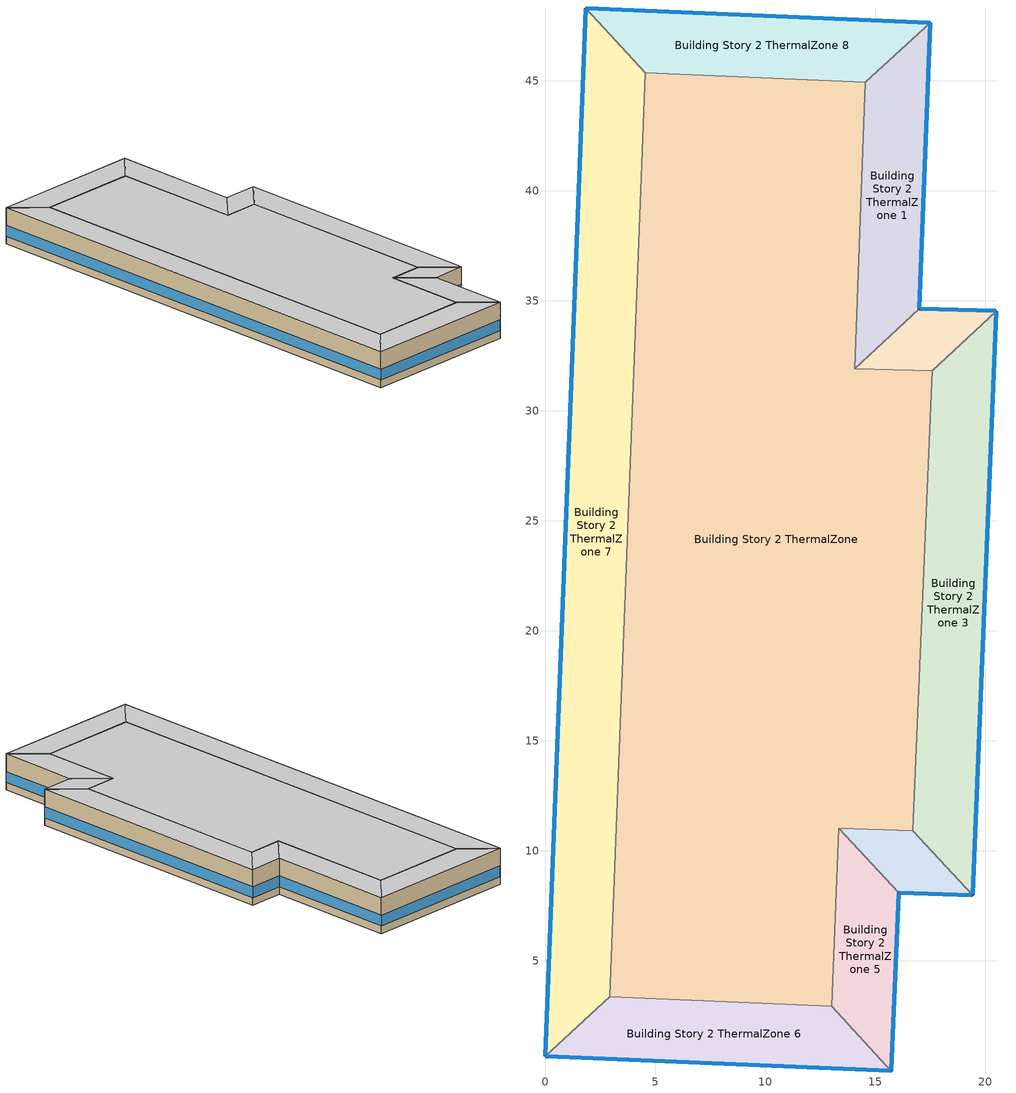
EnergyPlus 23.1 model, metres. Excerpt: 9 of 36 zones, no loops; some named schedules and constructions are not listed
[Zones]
Building Story 2 ThermalZone
 floor adiabatic (Typical Interior Ceiling): 14.56,44.93 14.07,31.92 17.59,31.82 16.71,10.93 13.36,11.04 13.03,2.94 2.94,3.38 4.55,45.37 z3.6
 wall adiabatic (Typical Interior Wall): 14.07,31.92 14.56,44.93 4.55,45.37 2.94,3.38 13.03,2.94 13.36,11.04 16.71,10.93 17.59,31.82 14.07,31.92 z3.6:7.2
 ceiling adiabatic (Typical Interior Floor): 4.55,45.37 2.94,3.38 13.03,2.94 13.36,11.04 16.71,10.93 17.59,31.82 14.07,31.92 14.56,44.93 z7.2
Building Story 2 ThermalZone 1
 floor adiabatic (Typical Interior Ceiling): 17.5,47.64 17,34.65 14.07,31.92 14.56,44.93 z3.6
 wall outside (Typical Insulated Steel Framed Exterior Wall R-20.41): 17,34.65 17.5,47.64 z3.6:7.2
 wall adiabatic (Typical Interior Wall): 17.5,47.64 14.56,44.93 14.07,31.92 17,34.65 z3.6:7.2
 window (U 0.48 SHGC 0.40 Dbl Ref-D Clr 6mm/13mm): 17,34.68 17.5,47.62 z4.36:5.45
 ceiling adiabatic (Typical Interior Floor): 14.56,44.93 14.07,31.92 17,34.65 17.5,47.64 z7.2
Building Story 2 ThermalZone 2
 floor adiabatic (Typical Interior Ceiling): 17,34.65 20.52,34.54 17.59,31.82 14.07,31.92 z3.6
 wall outside (Typical Insulated Steel Framed Exterior Wall R-20.41): 20.52,34.54 17,34.65 z3.6:7.2
 wall adiabatic (Typical Interior Wall): 17,34.65 14.07,31.92 17.59,31.82 20.52,34.54 z3.6:7.2
 window (U 0.48 SHGC 0.40 Dbl Ref-D Clr 6mm/13mm): 20.49,34.54 17.02,34.65 z4.36:5.46
 ceiling adiabatic (Typical Interior Floor): 14.07,31.92 17.59,31.82 20.52,34.54 17,34.65 z7.2
Building Story 2 ThermalZone 3
 floor adiabatic (Typical Interior Ceiling): 20.52,34.54 19.43,8 16.71,10.93 17.59,31.82 z3.6
 wall outside (Typical Insulated Steel Framed Exterior Wall R-20.41): 19.43,8 20.52,34.54 z3.6:7.2
 wall adiabatic (Typical Interior Wall): 20.52,34.54 17.59,31.82 16.71,10.93 19.43,8 z3.6:7.2
 window (U 0.48 SHGC 0.40 Dbl Ref-D Clr 6mm/13mm): 19.43,8.02 20.51,34.51 z4.36:5.44
 ceiling adiabatic (Typical Interior Floor): 17.59,31.82 16.71,10.93 19.43,8 20.52,34.54 z7.2
Building Story 2 ThermalZone 4
 floor adiabatic (Typical Interior Ceiling): 19.43,8 16.08,8.11 13.36,11.04 16.71,10.93 z3.6
 wall outside (Typical Insulated Steel Framed Exterior Wall R-20.41): 16.08,8.11 19.43,8 z3.6:7.2
 wall adiabatic (Typical Interior Wall): 19.43,8 16.71,10.93 13.36,11.04 16.08,8.11 z3.6:7.2
 window (U 0.48 SHGC 0.40 Dbl Ref-D Clr 6mm/13mm): 16.1,8.11 19.4,8 z4.36:5.46
 ceiling adiabatic (Typical Interior Floor): 16.71,10.93 13.36,11.04 16.08,8.11 19.43,8 z7.2
Building Story 2 ThermalZone 5
 floor adiabatic (Typical Interior Ceiling): 16.08,8.11 15.74,0 13.03,2.94 13.36,11.04 z3.6
 wall outside (Typical Insulated Steel Framed Exterior Wall R-20.41): 15.74,0 16.08,8.11 z3.6:7.2
 wall adiabatic (Typical Interior Wall): 16.08,8.11 13.36,11.04 13.03,2.94 15.74,0 z3.6:7.2
 window (U 0.48 SHGC 0.40 Dbl Ref-D Clr 6mm/13mm): 15.74,0.03 16.08,8.08 z4.36:5.45
 ceiling adiabatic (Typical Interior Floor): 13.36,11.04 13.03,2.94 15.74,0 16.08,8.11 z7.2
Building Story 2 ThermalZone 6
 floor adiabatic (Typical Interior Ceiling): 15.74,0 0,0.67 2.94,3.38 13.03,2.94 z3.6
 wall outside (Typical Insulated Steel Framed Exterior Wall R-20.41): 0,0.67 15.74,0 z3.6:7.2
 wall adiabatic (Typical Interior Wall): 15.74,0 13.03,2.94 2.94,3.38 0,0.67 z3.6:7.2
 window (U 0.48 SHGC 0.40 Dbl Ref-D Clr 6mm/13mm): 0.03,0.67 15.72,0 z4.36:5.45
 ceiling adiabatic (Typical Interior Ceiling): 13.03,2.94 2.94,3.38 0,0.67 15.74,0 z7.2
Building Story 2 ThermalZone 7
 floor adiabatic (Typical Interior Floor): 0,0.67 1.84,48.31 4.55,45.37 2.94,3.38 z3.6
 wall outside (Typical Insulated Steel Framed Exterior Wall R-20.41): 1.84,48.31 0,0.67 z3.6:7.2
 wall adiabatic (Typical Interior Wall): 0,0.67 2.94,3.38 4.55,45.37 1.84,48.31 z3.6:7.2
 window (U 0.48 SHGC 0.40 Dbl Ref-D Clr 6mm/13mm): 1.84,48.29 0,0.69 z4.36:5.44
 ceiling adiabatic (Typical Interior Ceiling): 2.94,3.38 4.55,45.37 1.84,48.31 0,0.67 z7.2
Building Story 2 ThermalZone 8
 floor adiabatic (Typical Interior Floor): 1.84,48.31 17.5,47.64 14.56,44.93 4.55,45.37 z3.6
 wall outside (Typical Insulated Steel Framed Exterior Wall R-20.41): 17.5,47.64 1.84,48.31 z3.6:7.2
 wall adiabatic (Typical Interior Wall): 1.84,48.31 4.55,45.37 14.56,44.93 17.5,47.64 z3.6:7.2
 window (U 0.48 SHGC 0.40 Dbl Ref-D Clr 6mm/13mm): 17.48,47.65 1.87,48.31 z4.36:5.45
 ceiling adiabatic (Typical Interior Ceiling): 4.55,45.37 14.56,44.93 17.5,47.64 1.84,48.31 z7.2
[Schedule:Week:Daily]
SchoolSecondary BLDG_LIGHT_BATH_SCH_2013 Week Rule - Jun25-Jul1: SchoolSecondary BLDG_LIGHT_BATH_SCH_2013 Wknd Day, SchoolSecondary BLDG_LIGHT_BATH_SCH_2013 Wkdy Day, SchoolSecondary BLDG_LIGHT_BATH_SCH_2013 Wkdy Day, SchoolSecondary BLDG_LIGHT_BATH_SCH_2013 Wkdy Day, SchoolSecondary BLDG_LIGHT_BATH_SCH_2013 Wkdy Day, SchoolSecondary BLDG_LIGHT_BATH_SCH_2013 Wkdy Day, SchoolSecondary BLDG_LIGHT_BATH_SCH_2013 Wknd Day 1, SchoolSecondary BLDG_LIGHT_BATH_SCH_2013 Default, SchoolSecondary BLDG_LIGHT_BATH_SCH_2013 Summer Design Day, SchoolSecondary BLDG_LIGHT_BATH_SCH_2013 Winter Design Day, SchoolSecondary BLDG_LIGHT_BATH_SCH_2013 Default, SchoolSecondary BLDG_LIGHT_BATH_SCH_2013 Default
SchoolSecondary BLDG_LIGHT_BATH_SCH_2013 Week Rule - Jul2-Aug26: SchoolSecondary BLDG_LIGHT_BATH_SCH_2013 Wknd Day 1, SchoolSecondary BLDG_LIGHT_BATH_SCH_2013 Wkdy Day 1, SchoolSecondary BLDG_LIGHT_BATH_SCH_2013 Wkdy Day 1, SchoolSecondary BLDG_LIGHT_BATH_SCH_2013 Wkdy Day 1, SchoolSecondary BLDG_LIGHT_BATH_SCH_2013 Wkdy Day 1, SchoolSecondary BLDG_LIGHT_BATH_SCH_2013 Wkdy Day 1, SchoolSecondary BLDG_LIGHT_BATH_SCH_2013 Wknd Day 1, SchoolSecondary BLDG_LIGHT_BATH_SCH_2013 Default, SchoolSecondary BLDG_LIGHT_BATH_SCH_2013 Summer Design Day, SchoolSecondary BLDG_LIGHT_BATH_SCH_2013 Winter Design Day, SchoolSecondary BLDG_LIGHT_BATH_SCH_2013 Default, SchoolSecondary BLDG_LIGHT_BATH_SCH_2013 Default
SchoolSecondary BLDG_LIGHT_BATH_SCH_2013 Week Rule - Aug27-Sep2: SchoolSecondary BLDG_LIGHT_BATH_SCH_2013 Wknd Day 1, SchoolSecondary BLDG_LIGHT_BATH_SCH_2013 Wkdy Day 1, SchoolSecondary BLDG_LIGHT_BATH_SCH_2013 Wkdy Day 1, SchoolSecondary BLDG_LIGHT_BATH_SCH_2013 Wkdy Day 1, SchoolSecondary BLDG_LIGHT_BATH_SCH_2013 Wkdy Day 1, SchoolSecondary BLDG_LIGHT_BATH_SCH_2013 Wkdy Day 2, SchoolSecondary BLDG_LIGHT_BATH_SCH_2013 Default, SchoolSecondary BLDG_LIGHT_BATH_SCH_2013 Default, SchoolSecondary BLDG_LIGHT_BATH_SCH_2013 Summer Design Day, SchoolSecondary BLDG_LIGHT_BATH_SCH_2013 Winter Design Day, SchoolSecondary BLDG_LIGHT_BATH_SCH_2013 Default, SchoolSecondary BLDG_LIGHT_BATH_SCH_2013 Default
SchoolSecondary BLDG_LIGHT_BATH_SCH_2013 Week Rule - Sep3-Dec31: SchoolSecondary BLDG_LIGHT_BATH_SCH_2013 Default, SchoolSecondary BLDG_LIGHT_BATH_SCH_2013 Wkdy Day 2, SchoolSecondary BLDG_LIGHT_BATH_SCH_2013 Wkdy Day 2, SchoolSecondary BLDG_LIGHT_BATH_SCH_2013 Wkdy Day 2, SchoolSecondary BLDG_LIGHT_BATH_SCH_2013 Wkdy Day 2, SchoolSecondary BLDG_LIGHT_BATH_SCH_2013 Wkdy Day 2, SchoolSecondary BLDG_LIGHT_BATH_SCH_2013 Default, SchoolSecondary BLDG_LIGHT_BATH_SCH_2013 Default, SchoolSecondary BLDG_LIGHT_BATH_SCH_2013 Summer Design Day, SchoolSecondary BLDG_LIGHT_BATH_SCH_2013 Winter Design Day, SchoolSecondary BLDG_LIGHT_BATH_SCH_2013 Default, SchoolSecondary BLDG_LIGHT_BATH_SCH_2013 Default
SchoolSecondary BLDG_OCC_SCH_Auditorium Week Rule - Jan1-Jun24: SchoolSecondary BLDG_OCC_SCH_Auditorium Wknd Day, SchoolSecondary BLDG_OCC_SCH_Auditorium Wkdy|SmrDsn Day, SchoolSecondary BLDG_OCC_SCH_Auditorium Wkdy|SmrDsn Day, SchoolSecondary BLDG_OCC_SCH_Auditorium Wkdy|SmrDsn Day, SchoolSecondary BLDG_OCC_SCH_Auditorium Wkdy|SmrDsn Day, SchoolSecondary BLDG_OCC_SCH_Auditorium Wkdy|SmrDsn Day, SchoolSecondary BLDG_OCC_SCH_Auditorium Wknd Day, SchoolSecondary BLDG_OCC_SCH_Auditorium Default, SchoolSecondary BLDG_OCC_SCH_Auditorium Summer Design Day, SchoolSecondary BLDG_OCC_SCH_Auditorium Winter Design Day, SchoolSecondary BLDG_OCC_SCH_Auditorium Default, SchoolSecondary BLDG_OCC_SCH_Auditorium Default
SchoolSecondary BLDG_OCC_SCH_Auditorium Week Rule - Jun25-Jul1: SchoolSecondary BLDG_OCC_SCH_Auditorium Wknd Day, SchoolSecondary BLDG_OCC_SCH_Auditorium Wkdy|SmrDsn Day, SchoolSecondary BLDG_OCC_SCH_Auditorium Wkdy|SmrDsn Day, SchoolSecondary BLDG_OCC_SCH_Auditorium Wkdy|SmrDsn Day, SchoolSecondary BLDG_OCC_SCH_Auditorium Wkdy|SmrDsn Day, SchoolSecondary BLDG_OCC_SCH_Auditorium Wkdy|SmrDsn Day, SchoolSecondary BLDG_OCC_SCH_Auditorium Wknd Day 1, SchoolSecondary BLDG_OCC_SCH_Auditorium Default, SchoolSecondary BLDG_OCC_SCH_Auditorium Summer Design Day, SchoolSecondary BLDG_OCC_SCH_Auditorium Winter Design Day, SchoolSecondary BLDG_OCC_SCH_Auditorium Default, SchoolSecondary BLDG_OCC_SCH_Auditorium Default
SchoolSecondary BLDG_OCC_SCH_Auditorium Week Rule - Jul2-Aug26: SchoolSecondary BLDG_OCC_SCH_Auditorium Wknd Day 1, SchoolSecondary BLDG_OCC_SCH_Auditorium Wkdy|SmrDsn Day 1, SchoolSecondary BLDG_OCC_SCH_Auditorium Wkdy|SmrDsn Day 1, SchoolSecondary BLDG_OCC_SCH_Auditorium Wkdy|SmrDsn Day 1, SchoolSecondary BLDG_OCC_SCH_Auditorium Wkdy|SmrDsn Day 1, SchoolSecondary BLDG_OCC_SCH_Auditorium Wkdy|SmrDsn Day 1, SchoolSecondary BLDG_OCC_SCH_Auditorium Wknd Day 1, SchoolSecondary BLDG_OCC_SCH_Auditorium Default, SchoolSecondary BLDG_OCC_SCH_Auditorium Summer Design Day, SchoolSecondary BLDG_OCC_SCH_Auditorium Winter Design Day, SchoolSecondary BLDG_OCC_SCH_Auditorium Default, SchoolSecondary BLDG_OCC_SCH_Auditorium Default
SchoolSecondary BLDG_OCC_SCH_Auditorium Week Rule - Aug27-Sep2: SchoolSecondary BLDG_OCC_SCH_Auditorium Wknd Day 1, SchoolSecondary BLDG_OCC_SCH_Auditorium Wkdy|SmrDsn Day 1, SchoolSecondary BLDG_OCC_SCH_Auditorium Wkdy|SmrDsn Day 1, SchoolSecondary BLDG_OCC_SCH_Auditorium Wkdy|SmrDsn Day 1, SchoolSecondary BLDG_OCC_SCH_Auditorium Wkdy|SmrDsn Day 1, SchoolSecondary BLDG_OCC_SCH_Auditorium Wkdy|SmrDsn Day 2, SchoolSecondary BLDG_OCC_SCH_Auditorium Default, SchoolSecondary BLDG_OCC_SCH_Auditorium Default, SchoolSecondary BLDG_OCC_SCH_Auditorium Summer Design Day, SchoolSecondary BLDG_OCC_SCH_Auditorium Winter Design Day, SchoolSecondary BLDG_OCC_SCH_Auditorium Default, SchoolSecondary BLDG_OCC_SCH_Auditorium Default
SchoolSecondary BLDG_OCC_SCH_Auditorium Week Rule - Sep3-Dec31: SchoolSecondary BLDG_OCC_SCH_Auditorium Default, SchoolSecondary BLDG_OCC_SCH_Auditorium Wkdy|SmrDsn Day 2, SchoolSecondary BLDG_OCC_SCH_Auditorium Wkdy|SmrDsn Day 2, SchoolSecondary BLDG_OCC_SCH_Auditorium Wkdy|SmrDsn Day 2, SchoolSecondary BLDG_OCC_SCH_Auditorium Wkdy|SmrDsn Day 2, SchoolSecondary BLDG_OCC_SCH_Auditorium Wkdy|SmrDsn Day 2, SchoolSecondary BLDG_OCC_SCH_Auditorium Default, SchoolSecondary BLDG_OCC_SCH_Auditorium Default, SchoolSecondary BLDG_OCC_SCH_Auditorium Summer Design Day, SchoolSecondary BLDG_OCC_SCH_Auditorium Winter Design Day, SchoolSecondary BLDG_OCC_SCH_Auditorium Default, SchoolSecondary BLDG_OCC_SCH_Auditorium Default
SchoolSecondary BLDG_OCC_SCH_Cafeteria Week Rule - Jan1-Jun24: SchoolSecondary BLDG_OCC_SCH_Cafeteria Wknd Day, SchoolSecondary BLDG_OCC_SCH_Cafeteria Wkdy|SmrDsn Day, SchoolSecondary BLDG_OCC_SCH_Cafeteria Wkdy|SmrDsn Day, SchoolSecondary BLDG_OCC_SCH_Cafeteria Wkdy|SmrDsn Day, SchoolSecondary BLDG_OCC_SCH_Cafeteria Wkdy|SmrDsn Day, SchoolSecondary BLDG_OCC_SCH_Cafeteria Wkdy|SmrDsn Day, SchoolSecondary BLDG_OCC_SCH_Cafeteria Wknd Day, SchoolSecondary BLDG_OCC_SCH_Cafeteria Default, SchoolSecondary BLDG_OCC_SCH_Cafeteria Summer Design Day, SchoolSecondary BLDG_OCC_SCH_Cafeteria Winter Design Day, SchoolSecondary BLDG_OCC_SCH_Cafeteria Default, SchoolSecondary BLDG_OCC_SCH_Cafeteria Default
SchoolSecondary BLDG_OCC_SCH_Cafeteria Week Rule - Jun25-Jul1: SchoolSecondary BLDG_OCC_SCH_Cafeteria Wknd Day, SchoolSecondary BLDG_OCC_SCH_Cafeteria Wkdy|SmrDsn Day, SchoolSecondary BLDG_OCC_SCH_Cafeteria Wkdy|SmrDsn Day, SchoolSecondary BLDG_OCC_SCH_Cafeteria Wkdy|SmrDsn Day, SchoolSecondary BLDG_OCC_SCH_Cafeteria Wkdy|SmrDsn Day, SchoolSecondary BLDG_OCC_SCH_Cafeteria Wkdy|SmrDsn Day, SchoolSecondary BLDG_OCC_SCH_Cafeteria Wknd Day 1, SchoolSecondary BLDG_OCC_SCH_Cafeteria Default, SchoolSecondary BLDG_OCC_SCH_Cafeteria Summer Design Day, SchoolSecondary BLDG_OCC_SCH_Cafeteria Winter Design Day, SchoolSecondary BLDG_OCC_SCH_Cafeteria Default, SchoolSecondary BLDG_OCC_SCH_Cafeteria Default
SchoolSecondary BLDG_OCC_SCH_Cafeteria Week Rule - Jul2-Aug26: SchoolSecondary BLDG_OCC_SCH_Cafeteria Wknd Day 1, SchoolSecondary BLDG_OCC_SCH_Cafeteria Wkdy|SmrDsn Day 1, SchoolSecondary BLDG_OCC_SCH_Cafeteria Wkdy|SmrDsn Day 1, SchoolSecondary BLDG_OCC_SCH_Cafeteria Wkdy|SmrDsn Day 1, SchoolSecondary BLDG_OCC_SCH_Cafeteria Wkdy|SmrDsn Day 1, SchoolSecondary BLDG_OCC_SCH_Cafeteria Wkdy|SmrDsn Day 1, SchoolSecondary BLDG_OCC_SCH_Cafeteria Wknd Day 1, SchoolSecondary BLDG_OCC_SCH_Cafeteria Default, SchoolSecondary BLDG_OCC_SCH_Cafeteria Summer Design Day, SchoolSecondary BLDG_OCC_SCH_Cafeteria Winter Design Day, SchoolSecondary BLDG_OCC_SCH_Cafeteria Default, SchoolSecondary BLDG_OCC_SCH_Cafeteria Default
SchoolSecondary BLDG_OCC_SCH_Cafeteria Week Rule - Aug27-Sep2: SchoolSecondary BLDG_OCC_SCH_Cafeteria Wknd Day 1, SchoolSecondary BLDG_OCC_SCH_Cafeteria Wkdy|SmrDsn Day 1, SchoolSecondary BLDG_OCC_SCH_Cafeteria Wkdy|SmrDsn Day 1, SchoolSecondary BLDG_OCC_SCH_Cafeteria Wkdy|SmrDsn Day 1, SchoolSecondary BLDG_OCC_SCH_Cafeteria Wkdy|SmrDsn Day 1, SchoolSecondary BLDG_OCC_SCH_Cafeteria Wkdy|SmrDsn Day 2, SchoolSecondary BLDG_OCC_SCH_Cafeteria Default, SchoolSecondary BLDG_OCC_SCH_Cafeteria Default, SchoolSecondary BLDG_OCC_SCH_Cafeteria Summer Design Day, SchoolSecondary BLDG_OCC_SCH_Cafeteria Winter Design Day, SchoolSecondary BLDG_OCC_SCH_Cafeteria Default, SchoolSecondary BLDG_OCC_SCH_Cafeteria Default
SchoolSecondary BLDG_OCC_SCH_Cafeteria Week Rule - Sep3-Dec31: SchoolSecondary BLDG_OCC_SCH_Cafeteria Default, SchoolSecondary BLDG_OCC_SCH_Cafeteria Wkdy|SmrDsn Day 2, SchoolSecondary BLDG_OCC_SCH_Cafeteria Wkdy|SmrDsn Day 2, SchoolSecondary BLDG_OCC_SCH_Cafeteria Wkdy|SmrDsn Day 2, SchoolSecondary BLDG_OCC_SCH_Cafeteria Wkdy|SmrDsn Day 2, SchoolSecondary BLDG_OCC_SCH_Cafeteria Wkdy|SmrDsn Day 2, SchoolSecondary BLDG_OCC_SCH_Cafeteria Default, SchoolSecondary BLDG_OCC_SCH_Cafeteria Default, SchoolSecondary BLDG_OCC_SCH_Cafeteria Summer Design Day, SchoolSecondary BLDG_OCC_SCH_Cafeteria Winter Design Day, SchoolSecondary BLDG_OCC_SCH_Cafeteria Default, SchoolSecondary BLDG_OCC_SCH_Cafeteria Default
SchoolSecondary BLDG_OCC_SCH_Extend Week Rule - Jan1-Jun24: SchoolSecondary BLDG_OCC_SCH_Extend Wknd Day, SchoolSecondary BLDG_OCC_SCH_Extend Wkdy|SmrDsn Day, SchoolSecondary BLDG_OCC_SCH_Extend Wkdy|SmrDsn Day, SchoolSecondary BLDG_OCC_SCH_Extend Wkdy|SmrDsn Day, SchoolSecondary BLDG_OCC_SCH_Extend Wkdy|SmrDsn Day, SchoolSecondary BLDG_OCC_SCH_Extend Wkdy|SmrDsn Day, SchoolSecondary BLDG_OCC_SCH_Extend Wknd Day, SchoolSecondary BLDG_OCC_SCH_Extend Default, SchoolSecondary BLDG_OCC_SCH_Extend Summer Design Day, SchoolSecondary BLDG_OCC_SCH_Extend Winter Design Day, SchoolSecondary BLDG_OCC_SCH_Extend Default, SchoolSecondary BLDG_OCC_SCH_Extend Default
SchoolSecondary BLDG_OCC_SCH_Extend Week Rule - Jun25-Jul1: SchoolSecondary BLDG_OCC_SCH_Extend Wknd Day, SchoolSecondary BLDG_OCC_SCH_Extend Wkdy|SmrDsn Day, SchoolSecondary BLDG_OCC_SCH_Extend Wkdy|SmrDsn Day, SchoolSecondary BLDG_OCC_SCH_Extend Wkdy|SmrDsn Day, SchoolSecondary BLDG_OCC_SCH_Extend Wkdy|SmrDsn Day, SchoolSecondary BLDG_OCC_SCH_Extend Wkdy|SmrDsn Day, SchoolSecondary BLDG_OCC_SCH_Extend Wknd Day 1, SchoolSecondary BLDG_OCC_SCH_Extend Default, SchoolSecondary BLDG_OCC_SCH_Extend Summer Design Day, SchoolSecondary BLDG_OCC_SCH_Extend Winter Design Day, SchoolSecondary BLDG_OCC_SCH_Extend Default, SchoolSecondary BLDG_OCC_SCH_Extend Default
SchoolSecondary BLDG_OCC_SCH_Extend Week Rule - Jul2-Aug26: SchoolSecondary BLDG_OCC_SCH_Extend Wknd Day 1, SchoolSecondary BLDG_OCC_SCH_Extend Wkdy|SmrDsn Day 1, SchoolSecondary BLDG_OCC_SCH_Extend Wkdy|SmrDsn Day 1, SchoolSecondary BLDG_OCC_SCH_Extend Wkdy|SmrDsn Day 1, SchoolSecondary BLDG_OCC_SCH_Extend Wkdy|SmrDsn Day 1, SchoolSecondary BLDG_OCC_SCH_Extend Wkdy|SmrDsn Day 1, SchoolSecondary BLDG_OCC_SCH_Extend Wknd Day 1, SchoolSecondary BLDG_OCC_SCH_Extend Default, SchoolSecondary BLDG_OCC_SCH_Extend Summer Design Day, SchoolSecondary BLDG_OCC_SCH_Extend Winter Design Day, SchoolSecondary BLDG_OCC_SCH_Extend Default, SchoolSecondary BLDG_OCC_SCH_Extend Default
SchoolSecondary BLDG_OCC_SCH_Extend Week Rule - Aug27-Sep2: SchoolSecondary BLDG_OCC_SCH_Extend Wknd Day 1, SchoolSecondary BLDG_OCC_SCH_Extend Wkdy|SmrDsn Day 1, SchoolSecondary BLDG_OCC_SCH_Extend Wkdy|SmrDsn Day 1, SchoolSecondary BLDG_OCC_SCH_Extend Wkdy|SmrDsn Day 1, SchoolSecondary BLDG_OCC_SCH_Extend Wkdy|SmrDsn Day 1, SchoolSecondary BLDG_OCC_SCH_Extend Wkdy|SmrDsn Day 2, SchoolSecondary BLDG_OCC_SCH_Extend Default, SchoolSecondary BLDG_OCC_SCH_Extend Default, SchoolSecondary BLDG_OCC_SCH_Extend Summer Design Day, SchoolSecondary BLDG_OCC_SCH_Extend Winter Design Day, SchoolSecondary BLDG_OCC_SCH_Extend Default, SchoolSecondary BLDG_OCC_SCH_Extend Default
SchoolSecondary BLDG_OCC_SCH_Extend Week Rule - Sep3-Dec31: SchoolSecondary BLDG_OCC_SCH_Extend Default, SchoolSecondary BLDG_OCC_SCH_Extend Wkdy|SmrDsn Day 2, SchoolSecondary BLDG_OCC_SCH_Extend Wkdy|SmrDsn Day 2, SchoolSecondary BLDG_OCC_SCH_Extend Wkdy|SmrDsn Day 2, SchoolSecondary BLDG_OCC_SCH_Extend Wkdy|SmrDsn Day 2, SchoolSecondary BLDG_OCC_SCH_Extend Wkdy|SmrDsn Day 2, SchoolSecondary BLDG_OCC_SCH_Extend Default, SchoolSecondary BLDG_OCC_SCH_Extend Default, SchoolSecondary BLDG_OCC_SCH_Extend Summer Design Day, SchoolSecondary BLDG_OCC_SCH_Extend Winter Design Day, SchoolSecondary BLDG_OCC_SCH_Extend Default, SchoolSecondary BLDG_OCC_SCH_Extend Default
SchoolSecondary BLDG_OCC_SCH_Gym Week Rule - Jan1-Jun24: SchoolSecondary BLDG_OCC_SCH_Gym Wknd Day, SchoolSecondary BLDG_OCC_SCH_Gym Wkdy|SmrDsn Day, SchoolSecondary BLDG_OCC_SCH_Gym Wkdy|SmrDsn Day, SchoolSecondary BLDG_OCC_SCH_Gym Wkdy|SmrDsn Day, SchoolSecondary BLDG_OCC_SCH_Gym Wkdy|SmrDsn Day, SchoolSecondary BLDG_OCC_SCH_Gym Wkdy|SmrDsn Day, SchoolSecondary BLDG_OCC_SCH_Gym Wknd Day, SchoolSecondary BLDG_OCC_SCH_Gym Default, SchoolSecondary BLDG_OCC_SCH_Gym Summer Design Day, SchoolSecondary BLDG_OCC_SCH_Gym Winter Design Day, SchoolSecondary BLDG_OCC_SCH_Gym Default, SchoolSecondary BLDG_OCC_SCH_Gym Default
SchoolSecondary BLDG_OCC_SCH_Gym Week Rule - Jun25-Jul1: SchoolSecondary BLDG_OCC_SCH_Gym Wknd Day, SchoolSecondary BLDG_OCC_SCH_Gym Wkdy|SmrDsn Day, SchoolSecondary BLDG_OCC_SCH_Gym Wkdy|SmrDsn Day, SchoolSecondary BLDG_OCC_SCH_Gym Wkdy|SmrDsn Day, SchoolSecondary BLDG_OCC_SCH_Gym Wkdy|SmrDsn Day, SchoolSecondary BLDG_OCC_SCH_Gym Wkdy|SmrDsn Day, SchoolSecondary BLDG_OCC_SCH_Gym Wknd Day 1, SchoolSecondary BLDG_OCC_SCH_Gym Default, SchoolSecondary BLDG_OCC_SCH_Gym Summer Design Day, SchoolSecondary BLDG_OCC_SCH_Gym Winter Design Day, SchoolSecondary BLDG_OCC_SCH_Gym Default, SchoolSecondary BLDG_OCC_SCH_Gym Default
SchoolSecondary BLDG_OCC_SCH_Gym Week Rule - Jul2-Aug26: SchoolSecondary BLDG_OCC_SCH_Gym Wknd Day 1, SchoolSecondary BLDG_OCC_SCH_Gym Wkdy|SmrDsn Day 1, SchoolSecondary BLDG_OCC_SCH_Gym Wkdy|SmrDsn Day 1, SchoolSecondary BLDG_OCC_SCH_Gym Wkdy|SmrDsn Day 1, SchoolSecondary BLDG_OCC_SCH_Gym Wkdy|SmrDsn Day 1, SchoolSecondary BLDG_OCC_SCH_Gym Wkdy|SmrDsn Day 1, SchoolSecondary BLDG_OCC_SCH_Gym Wknd Day 1, SchoolSecondary BLDG_OCC_SCH_Gym Default, SchoolSecondary BLDG_OCC_SCH_Gym Summer Design Day, SchoolSecondary BLDG_OCC_SCH_Gym Winter Design Day, SchoolSecondary BLDG_OCC_SCH_Gym Default, SchoolSecondary BLDG_OCC_SCH_Gym Default
SchoolSecondary BLDG_OCC_SCH_Gym Week Rule - Aug27-Sep2: SchoolSecondary BLDG_OCC_SCH_Gym Wknd Day 1, SchoolSecondary BLDG_OCC_SCH_Gym Wkdy|SmrDsn Day 1, SchoolSecondary BLDG_OCC_SCH_Gym Wkdy|SmrDsn Day 1, SchoolSecondary BLDG_OCC_SCH_Gym Wkdy|SmrDsn Day 1, SchoolSecondary BLDG_OCC_SCH_Gym Wkdy|SmrDsn Day 1, SchoolSecondary BLDG_OCC_SCH_Gym Wkdy|SmrDsn Day 2, SchoolSecondary BLDG_OCC_SCH_Gym Default, SchoolSecondary BLDG_OCC_SCH_Gym Default, SchoolSecondary BLDG_OCC_SCH_Gym Summer Design Day, SchoolSecondary BLDG_OCC_SCH_Gym Winter Design Day, SchoolSecondary BLDG_OCC_SCH_Gym Default, SchoolSecondary BLDG_OCC_SCH_Gym Default
SchoolSecondary BLDG_OCC_SCH_Gym Week Rule - Sep3-Dec31: SchoolSecondary BLDG_OCC_SCH_Gym Default, SchoolSecondary BLDG_OCC_SCH_Gym Wkdy|SmrDsn Day 2, SchoolSecondary BLDG_OCC_SCH_Gym Wkdy|SmrDsn Day 2, SchoolSecondary BLDG_OCC_SCH_Gym Wkdy|SmrDsn Day 2, SchoolSecondary BLDG_OCC_SCH_Gym Wkdy|SmrDsn Day 2, SchoolSecondary BLDG_OCC_SCH_Gym Wkdy|SmrDsn Day 2, SchoolSecondary BLDG_OCC_SCH_Gym Default, SchoolSecondary BLDG_OCC_SCH_Gym Default, SchoolSecondary BLDG_OCC_SCH_Gym Summer Design Day, SchoolSecondary BLDG_OCC_SCH_Gym Winter Design Day, SchoolSecondary BLDG_OCC_SCH_Gym Default, SchoolSecondary BLDG_OCC_SCH_Gym Default
SchoolSecondary BLDG_OCC_SCH_Offices Week Rule - Jan1-Jun24: SchoolSecondary BLDG_OCC_SCH_Offices Wknd Day, SchoolSecondary BLDG_OCC_SCH_Offices Wkdy|SmrDsn Day, SchoolSecondary BLDG_OCC_SCH_Offices Wkdy|SmrDsn Day, SchoolSecondary BLDG_OCC_SCH_Offices Wkdy|SmrDsn Day, SchoolSecondary BLDG_OCC_SCH_Offices Wkdy|SmrDsn Day, SchoolSecondary BLDG_OCC_SCH_Offices Wkdy|SmrDsn Day, SchoolSecondary BLDG_OCC_SCH_Offices Wknd Day, SchoolSecondary BLDG_OCC_SCH_Offices Default, SchoolSecondary BLDG_OCC_SCH_Offices Summer Design Day, SchoolSecondary BLDG_OCC_SCH_Offices Winter Design Day, SchoolSecondary BLDG_OCC_SCH_Offices Default, SchoolSecondary BLDG_OCC_SCH_Offices Default
SchoolSecondary BLDG_OCC_SCH_Offices Week Rule - Jun25-Jul1: SchoolSecondary BLDG_OCC_SCH_Offices Wknd Day, SchoolSecondary BLDG_OCC_SCH_Offices Wkdy|SmrDsn Day, SchoolSecondary BLDG_OCC_SCH_Offices Wkdy|SmrDsn Day, SchoolSecondary BLDG_OCC_SCH_Offices Wkdy|SmrDsn Day, SchoolSecondary BLDG_OCC_SCH_Offices Wkdy|SmrDsn Day, SchoolSecondary BLDG_OCC_SCH_Offices Wkdy|SmrDsn Day, SchoolSecondary BLDG_OCC_SCH_Offices Wknd Day 1, SchoolSecondary BLDG_OCC_SCH_Offices Default, SchoolSecondary BLDG_OCC_SCH_Offices Summer Design Day, SchoolSecondary BLDG_OCC_SCH_Offices Winter Design Day, SchoolSecondary BLDG_OCC_SCH_Offices Default, SchoolSecondary BLDG_OCC_SCH_Offices Default
SchoolSecondary BLDG_OCC_SCH_Offices Week Rule - Jul2-Aug26: SchoolSecondary BLDG_OCC_SCH_Offices Wknd Day 1, SchoolSecondary BLDG_OCC_SCH_Offices Wkdy|SmrDsn Day 1, SchoolSecondary BLDG_OCC_SCH_Offices Wkdy|SmrDsn Day 1, SchoolSecondary BLDG_OCC_SCH_Offices Wkdy|SmrDsn Day 1, SchoolSecondary BLDG_OCC_SCH_Offices Wkdy|SmrDsn Day 1, SchoolSecondary BLDG_OCC_SCH_Offices Wkdy|SmrDsn Day 1, SchoolSecondary BLDG_OCC_SCH_Offices Wknd Day 1, SchoolSecondary BLDG_OCC_SCH_Offices Default, SchoolSecondary BLDG_OCC_SCH_Offices Summer Design Day, SchoolSecondary BLDG_OCC_SCH_Offices Winter Design Day, SchoolSecondary BLDG_OCC_SCH_Offices Default, SchoolSecondary BLDG_OCC_SCH_Offices Default
SchoolSecondary BLDG_OCC_SCH_Offices Week Rule - Aug27-Sep2: SchoolSecondary BLDG_OCC_SCH_Offices Wknd Day 1, SchoolSecondary BLDG_OCC_SCH_Offices Wkdy|SmrDsn Day 1, SchoolSecondary BLDG_OCC_SCH_Offices Wkdy|SmrDsn Day 1, SchoolSecondary BLDG_OCC_SCH_Offices Wkdy|SmrDsn Day 1, SchoolSecondary BLDG_OCC_SCH_Offices Wkdy|SmrDsn Day 1, SchoolSecondary BLDG_OCC_SCH_Offices Wkdy|SmrDsn Day 2, SchoolSecondary BLDG_OCC_SCH_Offices Default, SchoolSecondary BLDG_OCC_SCH_Offices Default, SchoolSecondary BLDG_OCC_SCH_Offices Summer Design Day, SchoolSecondary BLDG_OCC_SCH_Offices Winter Design Day, SchoolSecondary BLDG_OCC_SCH_Offices Default, SchoolSecondary BLDG_OCC_SCH_Offices Default
SchoolSecondary BLDG_OCC_SCH_Offices Week Rule - Sep3-Dec31: SchoolSecondary BLDG_OCC_SCH_Offices Default, SchoolSecondary BLDG_OCC_SCH_Offices Wkdy|SmrDsn Day 2, SchoolSecondary BLDG_OCC_SCH_Offices Wkdy|SmrDsn Day 2, SchoolSecondary BLDG_OCC_SCH_Offices Wkdy|SmrDsn Day 2, SchoolSecondary BLDG_OCC_SCH_Offices Wkdy|SmrDsn Day 2, SchoolSecondary BLDG_OCC_SCH_Offices Wkdy|SmrDsn Day 2, SchoolSecondary BLDG_OCC_SCH_Offices Default, SchoolSecondary BLDG_OCC_SCH_Offices Default, SchoolSecondary BLDG_OCC_SCH_Offices Summer Design Day, SchoolSecondary BLDG_OCC_SCH_Offices Winter Design Day, SchoolSecondary BLDG_OCC_SCH_Offices Default, SchoolSecondary BLDG_OCC_SCH_Offices Default
Elevator Schedule 3 Week Rule - Jan1-Jun10: 72 space(s) Occ Sch Sunday 3, 72 space(s) Occ Sch Default 3, 72 space(s) Occ Sch Tuesday 19, 72 space(s) Occ Sch Wednesday 19, 72 space(s) Occ Sch Thursday 19, 72 space(s) Occ Sch Friday 19, 72 space(s) Occ Sch Saturday 3, 72 space(s) Occ Sch Default 3, 72 space(s) Occ Sch Summer Design Day 3, 72 space(s) Occ Sch Winter Design Day 3, 72 space(s) Occ Sch Default 3, 72 space(s) Occ Sch Default 3
Elevator Schedule 3 Week Rule - Jun11-Jun17: 72 space(s) Occ Sch Sunday 3, 72 space(s) Occ Sch Default 3, 72 space(s) Occ Sch Tuesday 19, 72 space(s) Occ Sch Wednesday 19, 72 space(s) Occ Sch Thursday 19, 72 space(s) Occ Sch Friday 18, 72 space(s) Occ Sch Saturday 3, 72 space(s) Occ Sch Default 3, 72 space(s) Occ Sch Summer Design Day 3, 72 space(s) Occ Sch Winter Design Day 3, 72 space(s) Occ Sch Default 3, 72 space(s) Occ Sch Default 3
Elevator Schedule 3 Week Rule - Jun18-Jul1: 72 space(s) Occ Sch Sunday 3, 72 space(s) Occ Sch Monday 16, 72 space(s) Occ Sch Tuesday 18, 72 space(s) Occ Sch Wednesday 18, 72 space(s) Occ Sch Thursday 18, 72 space(s) Occ Sch Friday 18, 72 space(s) Occ Sch Saturday 3, 72 space(s) Occ Sch Default 3, 72 space(s) Occ Sch Summer Design Day 3, 72 space(s) Occ Sch Winter Design Day 3, 72 space(s) Occ Sch Default 3, 72 space(s) Occ Sch Default 3
Elevator Schedule 3 Week Rule - Jul2-Aug26: 72 space(s) Occ Sch Sunday 3, 72 space(s) Occ Sch Monday 15, 72 space(s) Occ Sch Tuesday 17, 72 space(s) Occ Sch Wednesday 17, 72 space(s) Occ Sch Thursday 17, 72 space(s) Occ Sch Friday 17, 72 space(s) Occ Sch Saturday 3, 72 space(s) Occ Sch Default 3, 72 space(s) Occ Sch Summer Design Day 3, 72 space(s) Occ Sch Winter Design Day 3, 72 space(s) Occ Sch Default 3, 72 space(s) Occ Sch Default 3
Elevator Schedule 3 Week Rule - Aug27-Sep2: 72 space(s) Occ Sch Sunday 3, 72 space(s) Occ Sch Monday 15, 72 space(s) Occ Sch Tuesday 17, 72 space(s) Occ Sch Wednesday 17, 72 space(s) Occ Sch Thursday 17, 72 space(s) Occ Sch Friday 16, 72 space(s) Occ Sch Saturday 3, 72 space(s) Occ Sch Default 3, 72 space(s) Occ Sch Summer Design Day 3, 72 space(s) Occ Sch Winter Design Day 3, 72 space(s) Occ Sch Default 3, 72 space(s) Occ Sch Default 3
Elevator Schedule 3 Week Rule - Sep3-Sep16: 72 space(s) Occ Sch Sunday 3, 72 space(s) Occ Sch Monday 14, 72 space(s) Occ Sch Tuesday 16, 72 space(s) Occ Sch Wednesday 16, 72 space(s) Occ Sch Thursday 16, 72 space(s) Occ Sch Friday 16, 72 space(s) Occ Sch Saturday 3, 72 space(s) Occ Sch Default 3, 72 space(s) Occ Sch Summer Design Day 3, 72 space(s) Occ Sch Winter Design Day 3, 72 space(s) Occ Sch Default 3, 72 space(s) Occ Sch Default 3
Elevator Schedule 3 Week Rule - Sep17-Dec31: 72 space(s) Occ Sch Sunday 3, 72 space(s) Occ Sch Monday 13, 72 space(s) Occ Sch Tuesday 15, 72 space(s) Occ Sch Wednesday 15, 72 space(s) Occ Sch Thursday 15, 72 space(s) Occ Sch Friday 15, 72 space(s) Occ Sch Saturday 3, 72 space(s) Occ Sch Default 3, 72 space(s) Occ Sch Summer Design Day 3, 72 space(s) Occ Sch Winter Design Day 3, 72 space(s) Occ Sch Default 3, 72 space(s) Occ Sch Default 3
Elevator Schedule 1 Week Rule - Jan1-Jun10: 72 space(s) Occ Sch Sunday 1, 72 space(s) Occ Sch Default 1, 72 space(s) Occ Sch Tuesday 9, 72 space(s) Occ Sch Wednesday 9, 72 space(s) Occ Sch Thursday 9, 72 space(s) Occ Sch Friday 9, 72 space(s) Occ Sch Saturday 1, 72 space(s) Occ Sch Default 1, 72 space(s) Occ Sch Summer Design Day 1, 72 space(s) Occ Sch Winter Design Day 1, 72 space(s) Occ Sch Default 1, 72 space(s) Occ Sch Default 1
Elevator Schedule 1 Week Rule - Jun11-Jun17: 72 space(s) Occ Sch Sunday 1, 72 space(s) Occ Sch Default 1, 72 space(s) Occ Sch Tuesday 9, 72 space(s) Occ Sch Wednesday 9, 72 space(s) Occ Sch Thursday 9, 72 space(s) Occ Sch Friday 8, 72 space(s) Occ Sch Saturday 1, 72 space(s) Occ Sch Default 1, 72 space(s) Occ Sch Summer Design Day 1, 72 space(s) Occ Sch Winter Design Day 1, 72 space(s) Occ Sch Default 1, 72 space(s) Occ Sch Default 1
Elevator Schedule 1 Week Rule - Jun18-Jul1: 72 space(s) Occ Sch Sunday 1, 72 space(s) Occ Sch Monday 8, 72 space(s) Occ Sch Tuesday 8, 72 space(s) Occ Sch Wednesday 8, 72 space(s) Occ Sch Thursday 8, 72 space(s) Occ Sch Friday 8, 72 space(s) Occ Sch Saturday 1, 72 space(s) Occ Sch Default 1, 72 space(s) Occ Sch Summer Design Day 1, 72 space(s) Occ Sch Winter Design Day 1, 72 space(s) Occ Sch Default 1, 72 space(s) Occ Sch Default 1
Elevator Schedule 1 Week Rule - Jul2-Aug26: 72 space(s) Occ Sch Sunday 1, 72 space(s) Occ Sch Monday 7, 72 space(s) Occ Sch Tuesday 7, 72 space(s) Occ Sch Wednesday 7, 72 space(s) Occ Sch Thursday 7, 72 space(s) Occ Sch Friday 7, 72 space(s) Occ Sch Saturday 1, 72 space(s) Occ Sch Default 1, 72 space(s) Occ Sch Summer Design Day 1, 72 space(s) Occ Sch Winter Design Day 1, 72 space(s) Occ Sch Default 1, 72 space(s) Occ Sch Default 1
Elevator Schedule 1 Week Rule - Aug27-Sep2: 72 space(s) Occ Sch Sunday 1, 72 space(s) Occ Sch Monday 7, 72 space(s) Occ Sch Tuesday 7, 72 space(s) Occ Sch Wednesday 7, 72 space(s) Occ Sch Thursday 7, 72 space(s) Occ Sch Friday 6, 72 space(s) Occ Sch Saturday 1, 72 space(s) Occ Sch Default 1, 72 space(s) Occ Sch Summer Design Day 1, 72 space(s) Occ Sch Winter Design Day 1, 72 space(s) Occ Sch Default 1, 72 space(s) Occ Sch Default 1
Elevator Schedule 1 Week Rule - Sep3-Sep16: 72 space(s) Occ Sch Sunday 1, 72 space(s) Occ Sch Monday 6, 72 space(s) Occ Sch Tuesday 6, 72 space(s) Occ Sch Wednesday 6, 72 space(s) Occ Sch Thursday 6, 72 space(s) Occ Sch Friday 6, 72 space(s) Occ Sch Saturday 1, 72 space(s) Occ Sch Default 1, 72 space(s) Occ Sch Summer Design Day 1, 72 space(s) Occ Sch Winter Design Day 1, 72 space(s) Occ Sch Default 1, 72 space(s) Occ Sch Default 1
Elevator Schedule 1 Week Rule - Sep17-Dec31: 72 space(s) Occ Sch Sunday 1, 72 space(s) Occ Sch Monday 5, 72 space(s) Occ Sch Tuesday 5, 72 space(s) Occ Sch Wednesday 5, 72 space(s) Occ Sch Thursday 5, 72 space(s) Occ Sch Friday 5, 72 space(s) Occ Sch Saturday 1, 72 space(s) Occ Sch Default 1, 72 space(s) Occ Sch Summer Design Day 1, 72 space(s) Occ Sch Winter Design Day 1, 72 space(s) Occ Sch Default 1, 72 space(s) Occ Sch Default 1
Elevator Schedule 2 Week Rule - Jan1-Jun10: 72 space(s) Occ Sch Sunday 2, 72 space(s) Occ Sch Default 2, 72 space(s) Occ Sch Tuesday 14, 72 space(s) Occ Sch Wednesday 14, 72 space(s) Occ Sch Thursday 14, 72 space(s) Occ Sch Friday 14, 72 space(s) Occ Sch Saturday 2, 72 space(s) Occ Sch Default 2, 72 space(s) Occ Sch Summer Design Day 2, 72 space(s) Occ Sch Winter Design Day 2, 72 space(s) Occ Sch Default 2, 72 space(s) Occ Sch Default 2
Elevator Schedule 2 Week Rule - Jun11-Jun17: 72 space(s) Occ Sch Sunday 2, 72 space(s) Occ Sch Default 2, 72 space(s) Occ Sch Tuesday 14, 72 space(s) Occ Sch Wednesday 14, 72 space(s) Occ Sch Thursday 14, 72 space(s) Occ Sch Friday 13, 72 space(s) Occ Sch Saturday 2, 72 space(s) Occ Sch Default 2, 72 space(s) Occ Sch Summer Design Day 2, 72 space(s) Occ Sch Winter Design Day 2, 72 space(s) Occ Sch Default 2, 72 space(s) Occ Sch Default 2
Elevator Schedule 2 Week Rule - Jun18-Jul1: 72 space(s) Occ Sch Sunday 2, 72 space(s) Occ Sch Monday 12, 72 space(s) Occ Sch Tuesday 13, 72 space(s) Occ Sch Wednesday 13, 72 space(s) Occ Sch Thursday 13, 72 space(s) Occ Sch Friday 13, 72 space(s) Occ Sch Saturday 2, 72 space(s) Occ Sch Default 2, 72 space(s) Occ Sch Summer Design Day 2, 72 space(s) Occ Sch Winter Design Day 2, 72 space(s) Occ Sch Default 2, 72 space(s) Occ Sch Default 2
Elevator Schedule 2 Week Rule - Jul2-Aug26: 72 space(s) Occ Sch Sunday 2, 72 space(s) Occ Sch Monday 11, 72 space(s) Occ Sch Tuesday 12, 72 space(s) Occ Sch Wednesday 12, 72 space(s) Occ Sch Thursday 12, 72 space(s) Occ Sch Friday 12, 72 space(s) Occ Sch Saturday 2, 72 space(s) Occ Sch Default 2, 72 space(s) Occ Sch Summer Design Day 2, 72 space(s) Occ Sch Winter Design Day 2, 72 space(s) Occ Sch Default 2, 72 space(s) Occ Sch Default 2
Elevator Schedule 2 Week Rule - Aug27-Sep2: 72 space(s) Occ Sch Sunday 2, 72 space(s) Occ Sch Monday 11, 72 space(s) Occ Sch Tuesday 12, 72 space(s) Occ Sch Wednesday 12, 72 space(s) Occ Sch Thursday 12, 72 space(s) Occ Sch Friday 11, 72 space(s) Occ Sch Saturday 2, 72 space(s) Occ Sch Default 2, 72 space(s) Occ Sch Summer Design Day 2, 72 space(s) Occ Sch Winter Design Day 2, 72 space(s) Occ Sch Default 2, 72 space(s) Occ Sch Default 2
Elevator Schedule 2 Week Rule - Sep3-Sep16: 72 space(s) Occ Sch Sunday 2, 72 space(s) Occ Sch Monday 10, 72 space(s) Occ Sch Tuesday 11, 72 space(s) Occ Sch Wednesday 11, 72 space(s) Occ Sch Thursday 11, 72 space(s) Occ Sch Friday 11, 72 space(s) Occ Sch Saturday 2, 72 space(s) Occ Sch Default 2, 72 space(s) Occ Sch Summer Design Day 2, 72 space(s) Occ Sch Winter Design Day 2, 72 space(s) Occ Sch Default 2, 72 space(s) Occ Sch Default 2
Elevator Schedule 2 Week Rule - Sep17-Dec31: 72 space(s) Occ Sch Sunday 2, 72 space(s) Occ Sch Monday 9, 72 space(s) Occ Sch Tuesday 10, 72 space(s) Occ Sch Wednesday 10, 72 space(s) Occ Sch Thursday 10, 72 space(s) Occ Sch Friday 10, 72 space(s) Occ Sch Saturday 2, 72 space(s) Occ Sch Default 2, 72 space(s) Occ Sch Summer Design Day 2, 72 space(s) Occ Sch Winter Design Day 2, 72 space(s) Occ Sch Default 2, 72 space(s) Occ Sch Default 2
DataCenter_EQUIP_SCH Week Rule - Jan1-Jan28: DataCenter_EQUIP_SCH Wknd|Wkdy|Hol Day, DataCenter_EQUIP_SCH Wknd|Wkdy|Hol Day, DataCenter_EQUIP_SCH Wknd|Wkdy|Hol Day, DataCenter_EQUIP_SCH Wknd|Wkdy|Hol Day, DataCenter_EQUIP_SCH Wknd|Wkdy|Hol Day, DataCenter_EQUIP_SCH Wknd|Wkdy|Hol Day, DataCenter_EQUIP_SCH Wknd|Wkdy|Hol Day, Schedule Day 3, DataCenter_EQUIP_SCH Summer Design Day, DataCenter_EQUIP_SCH Winter Design Day 11, Schedule Day 3, Schedule Day 3
DataCenter_EQUIP_SCH Week Rule - Jan29-Feb4: DataCenter_EQUIP_SCH Wknd|Wkdy|Hol Day, DataCenter_EQUIP_SCH Wknd|Wkdy|Hol Day, DataCenter_EQUIP_SCH Wknd|Wkdy|Hol Day, DataCenter_EQUIP_SCH Wknd|Wkdy|Hol Day 1, DataCenter_EQUIP_SCH Wknd|Wkdy|Hol Day 1, DataCenter_EQUIP_SCH Wknd|Wkdy|Hol Day 1, DataCenter_EQUIP_SCH Wknd|Wkdy|Hol Day 1, Schedule Day 3, DataCenter_EQUIP_SCH Summer Design Day, DataCenter_EQUIP_SCH Winter Design Day 11, Schedule Day 3, Schedule Day 3
DataCenter_EQUIP_SCH Week Rule - Feb5-Feb25: DataCenter_EQUIP_SCH Wknd|Wkdy|Hol Day 1, DataCenter_EQUIP_SCH Wknd|Wkdy|Hol Day 1, DataCenter_EQUIP_SCH Wknd|Wkdy|Hol Day 1, DataCenter_EQUIP_SCH Wknd|Wkdy|Hol Day 1, DataCenter_EQUIP_SCH Wknd|Wkdy|Hol Day 1, DataCenter_EQUIP_SCH Wknd|Wkdy|Hol Day 1, DataCenter_EQUIP_SCH Wknd|Wkdy|Hol Day 1, Schedule Day 3, DataCenter_EQUIP_SCH Summer Design Day, DataCenter_EQUIP_SCH Winter Design Day 11, Schedule Day 3, Schedule Day 3
DataCenter_EQUIP_SCH Week Rule - Feb26-Mar4: DataCenter_EQUIP_SCH Wknd|Wkdy|Hol Day 1, DataCenter_EQUIP_SCH Wknd|Wkdy|Hol Day 1, DataCenter_EQUIP_SCH Wknd|Wkdy|Hol Day 1, DataCenter_EQUIP_SCH Wknd|Wkdy|Hol Day 2, DataCenter_EQUIP_SCH Wknd|Wkdy|Hol Day 2, DataCenter_EQUIP_SCH Wknd|Wkdy|Hol Day 2, DataCenter_EQUIP_SCH Wknd|Wkdy|Hol Day 2, Schedule Day 3, DataCenter_EQUIP_SCH Summer Design Day, DataCenter_EQUIP_SCH Winter Design Day 11, Schedule Day 3, Schedule Day 3
DataCenter_EQUIP_SCH Week Rule - Mar5-Mar25: DataCenter_EQUIP_SCH Wknd|Wkdy|Hol Day 2, DataCenter_EQUIP_SCH Wknd|Wkdy|Hol Day 2, DataCenter_EQUIP_SCH Wknd|Wkdy|Hol Day 2, DataCenter_EQUIP_SCH Wknd|Wkdy|Hol Day 2, DataCenter_EQUIP_SCH Wknd|Wkdy|Hol Day 2, DataCenter_EQUIP_SCH Wknd|Wkdy|Hol Day 2, DataCenter_EQUIP_SCH Wknd|Wkdy|Hol Day 2, Schedule Day 3, DataCenter_EQUIP_SCH Summer Design Day, DataCenter_EQUIP_SCH Winter Design Day 11, Schedule Day 3, Schedule Day 3
DataCenter_EQUIP_SCH Week Rule - Mar26-Apr1: DataCenter_EQUIP_SCH Wknd|Wkdy|Hol Day 2, DataCenter_EQUIP_SCH Wknd|Wkdy|Hol Day 2, DataCenter_EQUIP_SCH Wknd|Wkdy|Hol Day 2, DataCenter_EQUIP_SCH Wknd|Wkdy|Hol Day 2, DataCenter_EQUIP_SCH Wknd|Wkdy|Hol Day 2, DataCenter_EQUIP_SCH Wknd|Wkdy|Hol Day 2, DataCenter_EQUIP_SCH Wknd|Wkdy|Hol Day 3, Schedule Day 3, DataCenter_EQUIP_SCH Summer Design Day, DataCenter_EQUIP_SCH Winter Design Day 11, Schedule Day 3, Schedule Day 3
DataCenter_EQUIP_SCH Week Rule - Apr2-Apr29: DataCenter_EQUIP_SCH Wknd|Wkdy|Hol Day 3, DataCenter_EQUIP_SCH Wknd|Wkdy|Hol Day 3, DataCenter_EQUIP_SCH Wknd|Wkdy|Hol Day 3, DataCenter_EQUIP_SCH Wknd|Wkdy|Hol Day 3, DataCenter_EQUIP_SCH Wknd|Wkdy|Hol Day 3, DataCenter_EQUIP_SCH Wknd|Wkdy|Hol Day 3, DataCenter_EQUIP_SCH Wknd|Wkdy|Hol Day 3, Schedule Day 3, DataCenter_EQUIP_SCH Summer Design Day, DataCenter_EQUIP_SCH Winter Design Day 11, Schedule Day 3, Schedule Day 3
DataCenter_EQUIP_SCH Week Rule - Apr30-May6: DataCenter_EQUIP_SCH Wknd|Wkdy|Hol Day 3, DataCenter_EQUIP_SCH Wknd|Wkdy|Hol Day 4, DataCenter_EQUIP_SCH Wknd|Wkdy|Hol Day 4, DataCenter_EQUIP_SCH Wknd|Wkdy|Hol Day 4, DataCenter_EQUIP_SCH Wknd|Wkdy|Hol Day 4, DataCenter_EQUIP_SCH Wknd|Wkdy|Hol Day 4, DataCenter_EQUIP_SCH Wknd|Wkdy|Hol Day 4, Schedule Day 3, DataCenter_EQUIP_SCH Summer Design Day, DataCenter_EQUIP_SCH Winter Design Day 11, Schedule Day 3, Schedule Day 3
DataCenter_EQUIP_SCH Week Rule - May7-May27: DataCenter_EQUIP_SCH Wknd|Wkdy|Hol Day 4, DataCenter_EQUIP_SCH Wknd|Wkdy|Hol Day 4, DataCenter_EQUIP_SCH Wknd|Wkdy|Hol Day 4, DataCenter_EQUIP_SCH Wknd|Wkdy|Hol Day 4, DataCenter_EQUIP_SCH Wknd|Wkdy|Hol Day 4, DataCenter_EQUIP_SCH Wknd|Wkdy|Hol Day 4, DataCenter_EQUIP_SCH Wknd|Wkdy|Hol Day 4, Schedule Day 3, DataCenter_EQUIP_SCH Summer Design Day, DataCenter_EQUIP_SCH Winter Design Day 11, Schedule Day 3, Schedule Day 3
DataCenter_EQUIP_SCH Week Rule - May28-Jun3: DataCenter_EQUIP_SCH Wknd|Wkdy|Hol Day 4, DataCenter_EQUIP_SCH Wknd|Wkdy|Hol Day 4, DataCenter_EQUIP_SCH Wknd|Wkdy|Hol Day 4, DataCenter_EQUIP_SCH Wknd|Wkdy|Hol Day 4, DataCenter_EQUIP_SCH Wknd|Wkdy|Hol Day 5, DataCenter_EQUIP_SCH Wknd|Wkdy|Hol Day 5, DataCenter_EQUIP_SCH Wknd|Wkdy|Hol Day 5, Schedule Day 3, DataCenter_EQUIP_SCH Summer Design Day, DataCenter_EQUIP_SCH Winter Design Day 11, Schedule Day 3, Schedule Day 3
DataCenter_EQUIP_SCH Week Rule - Jun4-Jun24: DataCenter_EQUIP_SCH Wknd|Wkdy|Hol Day 5, DataCenter_EQUIP_SCH Wknd|Wkdy|Hol Day 5, DataCenter_EQUIP_SCH Wknd|Wkdy|Hol Day 5, DataCenter_EQUIP_SCH Wknd|Wkdy|Hol Day 5, DataCenter_EQUIP_SCH Wknd|Wkdy|Hol Day 5, DataCenter_EQUIP_SCH Wknd|Wkdy|Hol Day 5, DataCenter_EQUIP_SCH Wknd|Wkdy|Hol Day 5, Schedule Day 3, DataCenter_EQUIP_SCH Summer Design Day, DataCenter_EQUIP_SCH Winter Design Day 11, Schedule Day 3, Schedule Day 3
DataCenter_EQUIP_SCH Week Rule - Jun25-Jul1: DataCenter_EQUIP_SCH Wknd|Wkdy|Hol Day 5, DataCenter_EQUIP_SCH Wknd|Wkdy|Hol Day 5, DataCenter_EQUIP_SCH Wknd|Wkdy|Hol Day 5, DataCenter_EQUIP_SCH Wknd|Wkdy|Hol Day 5, DataCenter_EQUIP_SCH Wknd|Wkdy|Hol Day 5, DataCenter_EQUIP_SCH Wknd|Wkdy|Hol Day 5, DataCenter_EQUIP_SCH Wknd|Wkdy|Hol Day 6, Schedule Day 3, DataCenter_EQUIP_SCH Summer Design Day, DataCenter_EQUIP_SCH Winter Design Day 11, Schedule Day 3, Schedule Day 3
DataCenter_EQUIP_SCH Week Rule - Jul2-Jul29: DataCenter_EQUIP_SCH Wknd|Wkdy|Hol Day 6, DataCenter_EQUIP_SCH Wknd|Wkdy|Hol Day 6, DataCenter_EQUIP_SCH Wknd|Wkdy|Hol Day 6, DataCenter_EQUIP_SCH Wknd|Wkdy|Hol Day 6, DataCenter_EQUIP_SCH Wknd|Wkdy|Hol Day 6, DataCenter_EQUIP_SCH Wknd|Wkdy|Hol Day 6, DataCenter_EQUIP_SCH Wknd|Wkdy|Hol Day 6, Schedule Day 3, DataCenter_EQUIP_SCH Summer Design Day, DataCenter_EQUIP_SCH Winter Design Day 11, Schedule Day 3, Schedule Day 3
DataCenter_EQUIP_SCH Week Rule - Jul30-Aug5: DataCenter_EQUIP_SCH Wknd|Wkdy|Hol Day 6, DataCenter_EQUIP_SCH Wknd|Wkdy|Hol Day 6, DataCenter_EQUIP_SCH Wknd|Wkdy|Hol Day 7, DataCenter_EQUIP_SCH Wknd|Wkdy|Hol Day 7, DataCenter_EQUIP_SCH Wknd|Wkdy|Hol Day 7, DataCenter_EQUIP_SCH Wknd|Wkdy|Hol Day 7, DataCenter_EQUIP_SCH Wknd|Wkdy|Hol Day 7, Schedule Day 3, DataCenter_EQUIP_SCH Summer Design Day, DataCenter_EQUIP_SCH Winter Design Day 11, Schedule Day 3, Schedule Day 3
DataCenter_EQUIP_SCH Week Rule - Aug6-Aug26: DataCenter_EQUIP_SCH Wknd|Wkdy|Hol Day 7, DataCenter_EQUIP_SCH Wknd|Wkdy|Hol Day 7, DataCenter_EQUIP_SCH Wknd|Wkdy|Hol Day 7, DataCenter_EQUIP_SCH Wknd|Wkdy|Hol Day 7, DataCenter_EQUIP_SCH Wknd|Wkdy|Hol Day 7, DataCenter_EQUIP_SCH Wknd|Wkdy|Hol Day 7, DataCenter_EQUIP_SCH Wknd|Wkdy|Hol Day 7, Schedule Day 3, DataCenter_EQUIP_SCH Summer Design Day, DataCenter_EQUIP_SCH Winter Design Day 11, Schedule Day 3, Schedule Day 3
DataCenter_EQUIP_SCH Week Rule - Aug27-Sep2: DataCenter_EQUIP_SCH Wknd|Wkdy|Hol Day 7, DataCenter_EQUIP_SCH Wknd|Wkdy|Hol Day 7, DataCenter_EQUIP_SCH Wknd|Wkdy|Hol Day 7, DataCenter_EQUIP_SCH Wknd|Wkdy|Hol Day 7, DataCenter_EQUIP_SCH Wknd|Wkdy|Hol Day 7, DataCenter_EQUIP_SCH Wknd|Wkdy|Hol Day 8, DataCenter_EQUIP_SCH Wknd|Wkdy|Hol Day 8, Schedule Day 3, DataCenter_EQUIP_SCH Summer Design Day, DataCenter_EQUIP_SCH Winter Design Day 11, Schedule Day 3, Schedule Day 3
DataCenter_EQUIP_SCH Week Rule - Sep3-Sep30: DataCenter_EQUIP_SCH Wknd|Wkdy|Hol Day 8, DataCenter_EQUIP_SCH Wknd|Wkdy|Hol Day 8, DataCenter_EQUIP_SCH Wknd|Wkdy|Hol Day 8, DataCenter_EQUIP_SCH Wknd|Wkdy|Hol Day 8, DataCenter_EQUIP_SCH Wknd|Wkdy|Hol Day 8, DataCenter_EQUIP_SCH Wknd|Wkdy|Hol Day 8, DataCenter_EQUIP_SCH Wknd|Wkdy|Hol Day 8, Schedule Day 3, DataCenter_EQUIP_SCH Summer Design Day, DataCenter_EQUIP_SCH Winter Design Day 11, Schedule Day 3, Schedule Day 3
DataCenter_EQUIP_SCH Week Rule - Oct1-Oct28: DataCenter_EQUIP_SCH Wknd|Wkdy|Hol Day 9, DataCenter_EQUIP_SCH Wknd|Wkdy|Hol Day 9, DataCenter_EQUIP_SCH Wknd|Wkdy|Hol Day 9, DataCenter_EQUIP_SCH Wknd|Wkdy|Hol Day 9, DataCenter_EQUIP_SCH Wknd|Wkdy|Hol Day 9, DataCenter_EQUIP_SCH Wknd|Wkdy|Hol Day 9, DataCenter_EQUIP_SCH Wknd|Wkdy|Hol Day 9, Schedule Day 3, DataCenter_EQUIP_SCH Summer Design Day, DataCenter_EQUIP_SCH Winter Design Day 11, Schedule Day 3, Schedule Day 3
DataCenter_EQUIP_SCH Week Rule - Oct29-Nov4: DataCenter_EQUIP_SCH Wknd|Wkdy|Hol Day 9, DataCenter_EQUIP_SCH Wknd|Wkdy|Hol Day 9, DataCenter_EQUIP_SCH Wknd|Wkdy|Hol Day 9, DataCenter_EQUIP_SCH Wknd|Wkdy|Hol Day 10, DataCenter_EQUIP_SCH Wknd|Wkdy|Hol Day 10, DataCenter_EQUIP_SCH Wknd|Wkdy|Hol Day 10, DataCenter_EQUIP_SCH Wknd|Wkdy|Hol Day 10, Schedule Day 3, DataCenter_EQUIP_SCH Summer Design Day, DataCenter_EQUIP_SCH Winter Design Day 11, Schedule Day 3, Schedule Day 3
DataCenter_EQUIP_SCH Week Rule - Nov5-Nov25: DataCenter_EQUIP_SCH Wknd|Wkdy|Hol Day 10, DataCenter_EQUIP_SCH Wknd|Wkdy|Hol Day 10, DataCenter_EQUIP_SCH Wknd|Wkdy|Hol Day 10, DataCenter_EQUIP_SCH Wknd|Wkdy|Hol Day 10, DataCenter_EQUIP_SCH Wknd|Wkdy|Hol Day 10, DataCenter_EQUIP_SCH Wknd|Wkdy|Hol Day 10, DataCenter_EQUIP_SCH Wknd|Wkdy|Hol Day 10, Schedule Day 3, DataCenter_EQUIP_SCH Summer Design Day, DataCenter_EQUIP_SCH Winter Design Day 11, Schedule Day 3, Schedule Day 3
DataCenter_EQUIP_SCH Week Rule - Nov26-Dec2: DataCenter_EQUIP_SCH Wknd|Wkdy|Hol Day 10, DataCenter_EQUIP_SCH Wknd|Wkdy|Hol Day 10, DataCenter_EQUIP_SCH Wknd|Wkdy|Hol Day 10, DataCenter_EQUIP_SCH Wknd|Wkdy|Hol Day 10, DataCenter_EQUIP_SCH Wknd|Wkdy|Hol Day 10, DataCenter_EQUIP_SCH Wknd|Wkdy|Hol Day 11, DataCenter_EQUIP_SCH Wknd|Wkdy|Hol Day 11, Schedule Day 3, DataCenter_EQUIP_SCH Summer Design Day, DataCenter_EQUIP_SCH Winter Design Day 11, Schedule Day 3, Schedule Day 3
DataCenter_EQUIP_SCH Week Rule - Dec3-Dec31: DataCenter_EQUIP_SCH Wknd|Wkdy|Hol Day 11, DataCenter_EQUIP_SCH Wknd|Wkdy|Hol Day 11, DataCenter_EQUIP_SCH Wknd|Wkdy|Hol Day 11, DataCenter_EQUIP_SCH Wknd|Wkdy|Hol Day 11, DataCenter_EQUIP_SCH Wknd|Wkdy|Hol Day 11, DataCenter_EQUIP_SCH Wknd|Wkdy|Hol Day 11, DataCenter_EQUIP_SCH Wknd|Wkdy|Hol Day 11, Schedule Day 3, DataCenter_EQUIP_SCH Summer Design Day, DataCenter_EQUIP_SCH Winter Design Day 11, Schedule Day 3, Schedule Day 3
